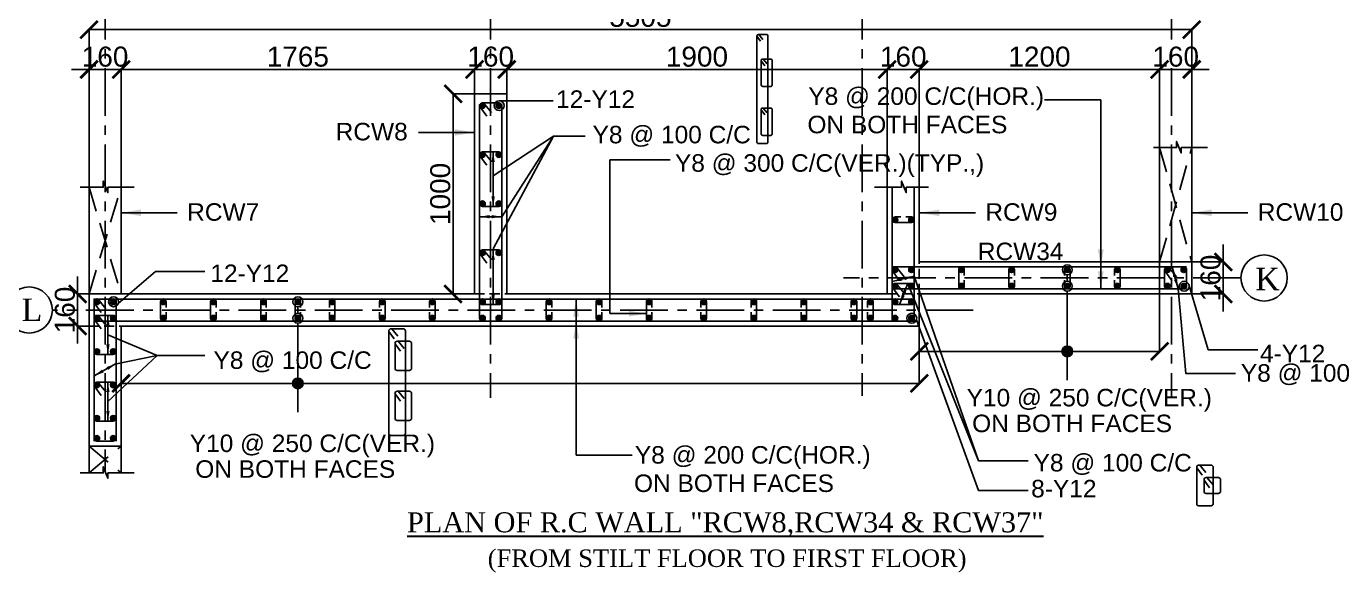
# Model space of a CAD drawing. Header units: inches. Extents: x 200139 to 352388, y -289304 to -188971.
# Drawn here: x 254036 to 280362, y -268384 to -257466 of the extents above; entities that cross this region are included whole.
import ezdxf
from ezdxf.enums import TextEntityAlignment as Align

# ---------------------------------------------------------------- set-up
doc = ezdxf.new("R2010")
doc.units = ezdxf.units.IN
doc.header["$MEASUREMENT"] = 0
doc.linetypes.add('CENTER', pattern=[50.8, 31.75, -6.35, 6.35, -6.35])
doc.linetypes.add('Hidden', pattern=[3, 2, -1])
for name, color, linetype in [('1', 8, 'Continuous'), ('160 WALL OPEING', 1, 'Continuous'), ('5', 2, 'Continuous'), ('ARROW', 5, 'Continuous'), ('DIM', 251, 'Continuous'), ('DOP IN SHEAR WALL', 5, 'Continuous'), ('GIRD CIR', 1, 'Continuous'), ('GIRD TEXT', 4, 'Continuous'), ('GRID', 8, 'CENTER'), ('LINKS', 3, 'Continuous'), ('OPENING', 1, 'Continuous'), ('SHEAR WALL', 6, 'Continuous'), ('SHEAR WALL NAME', 3, 'Continuous'), ('STRRIUPS', 6, 'Continuous'), ('Ttxt', 3, 'Continuous')]:
    doc.layers.add(name, color=color, linetype=linetype)
doc.layers.add('Tex', color=3, linetype='Continuous', lineweight=13)
doc.layers.add('text', color=4, linetype='Continuous', lineweight=30)
doc.styles.add('Arial', font='arial.ttf', dxfattribs={"height": 400})
doc.styles.add('T200', font='sanss___.ttf', dxfattribs={"height": 250})
doc.styles.add('T300', font='sanss___.ttf', dxfattribs={"height": 350})
doc.styles.add('T400', font='romantic.ttf')
doc.dimstyles.new('SCALE-25', dxfattribs={"dimtxt": 400, "dimasz": 350, "dimexe": 0, "dimexo": 0, "dimgap": 50, "dimtad": 1, "dimdec": 0, "dimlfac": 0.25, "dimzin": 0, "dimdsep": 46, "dimtxsty": 'Arial', "dimblk": 'ARCHTICK', "dimcen": 0, "dimclrd": 5, "dimclre": 8, "dimclrt": 1, "dimadec": 0, "dimazin": 0, "dimtfac": 1, "dimtdec": 0, "dimtix": 1, "dimtmove": 2, "dimatfit": 3, "dimfxl": 0, "dimtolj": 1, "dimtzin": 0, "dimlwd": -1, "dimarcsym": 0})
doc.dimstyles.new('T200', dxfattribs={"dimtxt": 300, "dimasz": 150, "dimexe": 0, "dimexo": 0, "dimgap": 5, "dimtad": 1, "dimdec": 0, "dimrnd": 5, "dimzin": 0, "dimdsep": 46, "dimtxsty": 'T200', "dimblk": 'ARCHTICK', "dimcen": 300, "dimclrd": 5, "dimclre": 252, "dimclrt": 1, "dimadec": 0, "dimazin": 0, "dimtfac": 50, "dimtdec": 0, "dimtofl": 0, "dimtmove": 2, "dimatfit": 3, "dimfxl": 1, "dimtolj": 1, "dimtzin": 0, "dimarcsym": 2})

# ---------------------------------------------------------------- blocks, each defined once
blk = doc.blocks.new('R1')
at = {"layer": '5'}
h = blk.add_hatch(color=256, dxfattribs=at)
edge = h.paths.add_edge_path()
edge.add_arc((0, 0), 69.6, 0, 360)
at = {"layer": '5', "color": 6}
blk.add_circle((0, 0), 69.6, dxfattribs=at)
blk = doc.blocks.new('A$C2AA016E5')
at = {"layer": 'STRRIUPS', "ltscale": 0.2}
for p, q in [((0, 0), (158, -194)), ((-81, -72), (61, -268)), ((168, -329), (324, -520)), ((85, -399), (227, -595)), ((85, -1734), (227, -1930)), ((166, -1662), (324, -1856))]:
    blk.add_line(p, q, dxfattribs=at)
for points in [[(-26, -2840), (304, -2840, 0.414214), (359, -2785), (359, -55, 0.414214), (304, 0), (-26, 0, 0.414214), (-81, -55), (-81, -2785, 0.414214)], [(140, -329), (470, -329, -0.414214), (525, -384), (525, -1052, -0.414214), (470, -1107), (140, -1107, -0.414214), (85, -1052), (85, -384, -0.414214)], [(140, -1662), (470, -1662, -0.414214), (525, -1717), (525, -2385, -0.414214), (470, -2440), (140, -2440, -0.414214), (85, -2385), (85, -1717, -0.414214)]]:
    blk.add_lwpolyline(points, format="xyb", close=True, dxfattribs=at)
blk = doc.blocks.new('_ARCHTICK')
at = {"color": 0, "linetype": 'ByBlock', "const_width": 0.15}
blk.add_lwpolyline([(-0.5, -0.5), (0.5, 0.5)], dxfattribs=at)
blk = doc.blocks.new('A$C76835DB5')
at = {"layer": 'STRRIUPS', "ltscale": 0.2}
for p, q in [((0, 0, 0), (158, -194, 0)), ((-81, -72, 0), (61, -268, 0)), ((193, -329, 0), (354, -525, 0)), ((114, -402, 0), (257, -600, 0))]:
    blk.add_line(p, q, dxfattribs=at)
for points in [[(-26, -1080), (304, -1080, 0.414214), (359, -1025), (359, -55, 0.414214), (304, 0), (-26, 0, 0.414214), (-81, -55), (-81, -1025, 0.414214)], [(169, -751), (499, -751, 0.414214), (554, -696), (554, -384, 0.414214), (499, -329), (169, -329, 0.414214), (114, -384), (114, -696, 0.414214)]]:
    blk.add_lwpolyline(points, format="xyb", close=True, dxfattribs=at)
blk = doc.blocks.new('*D142')
at = {"layer": 'Defpoints', "color": 0}
for p in [(277307, -262175, 15), (277307, -262815, 15), (277938, -262815)]:
    blk.add_point(p, dxfattribs=at)
at = {"layer": 'DIM', "color": 5}
for p, q in [((277938, -262175), (277938, -261825)), ((277938, -262175), (277938, -262815)), ((277938, -262815), (277938, -263165))]:
    blk.add_line(p, q, dxfattribs=at)
at = {"layer": 'DIM', "color": 8, "lineweight": -2}
for p, q in [((277307, -262175), (277938, -262175)), ((277307, -262815), (277938, -262815))]:
    blk.add_line(p, q, dxfattribs=at)
at = {"layer": 'DIM', "color": 5, "xscale": 350, "yscale": 350, "zscale": 350}
for p, rotation in [((277938, -262175), 270), ((277938, -262815), 90)]:
    blk.add_blockref('_ARCHTICK', p, dxfattribs=dict(at, rotation=rotation))
at = {"layer": 'DIM', "color": 1, "insert": (277684, -262495), "char_height": 400, "attachment_point": 5, "rotation": 90, "style": 'Arial'}
blk.add_mtext('\\A1;160', dxfattribs=at)
blk = doc.blocks.new('ARCHTICK')
at = {"color": 0, "const_width": 0.15}
blk.add_lwpolyline([(-0.5, -0.5), (0.5, 0.5)], dxfattribs=at)
blk = doc.blocks.new('*D143')
at = {"layer": 'Defpoints', "color": 0}
for p in [(255060, -262815), (255287, -262815, 15), (255287, -263455, 15)]:
    blk.add_point(p, dxfattribs=at)
at = {"layer": 'DIM', "color": 5}
for p, q in [((255060, -262815), (255060, -262465)), ((255060, -263455), (255060, -262815)), ((255060, -263455), (255060, -263805))]:
    blk.add_line(p, q, dxfattribs=at)
at = {"layer": 'DIM', "color": 8, "lineweight": -2}
for p, q in [((255287, -262815), (255060, -262815)), ((255287, -263455), (255060, -263455))]:
    blk.add_line(p, q, dxfattribs=at)
at = {"layer": 'DIM', "color": 5, "xscale": 350, "yscale": 350, "zscale": 350}
for p, rotation in [((255060, -262815), 270), ((255060, -263455), 90)]:
    blk.add_blockref('_ARCHTICK', p, dxfattribs=dict(at, rotation=rotation))
at = {"layer": 'DIM', "color": 1, "insert": (254806, -263135), "char_height": 400, "attachment_point": 5, "rotation": 90, "style": 'Arial'}
blk.add_mtext('\\A1;160', dxfattribs=at)
blk = doc.blocks.new('*D144')
at = {"layer": 'Defpoints', "color": 0}
for p in [(255927, -258328), (255287, -260682, 15), (255927, -260682, 15)]:
    blk.add_point(p, dxfattribs=at)
at = {"layer": 'DIM', "color": 5}
for p, q in [((255287, -258328), (254937, -258328)), ((255287, -258328), (255927, -258328)), ((255927, -258328), (256277, -258328))]:
    blk.add_line(p, q, dxfattribs=at)
at = {"layer": 'DIM', "color": 8, "lineweight": -2}
for p, q in [((255287, -260682), (255287, -258328)), ((255927, -260682), (255927, -258328))]:
    blk.add_line(p, q, dxfattribs=at)
at = {"layer": 'DIM', "color": 5, "xscale": 350, "yscale": 350, "zscale": 350}
blk.add_blockref('_ARCHTICK', (255287, -258328), dxfattribs=at)
at = {"layer": 'DIM', "color": 5, "xscale": 350, "yscale": 350, "zscale": 350, "rotation": 180}
blk.add_blockref('_ARCHTICK', (255927, -258328), dxfattribs=at)
at = {"layer": 'DIM', "color": 1, "insert": (255607, -258074), "char_height": 400, "attachment_point": 5, "style": 'Arial'}
blk.add_mtext('\\A1;160', dxfattribs=at)
blk = doc.blocks.new('*D145')
at = {"layer": 'Defpoints', "color": 0}
for p in [(262988, -258328), (262988, -258815, 15), (255927, -260682, 15)]:
    blk.add_point(p, dxfattribs=at)
at = {"layer": 'DIM', "color": 8, "lineweight": -2}
for p, q in [((255927, -260682), (255927, -258328)), ((262988, -258815), (262988, -258328))]:
    blk.add_line(p, q, dxfattribs=at)
at = {"layer": 'DIM', "color": 5}
blk.add_line((255927, -258328), (262988, -258328), dxfattribs=at)
at = {"layer": 'DIM', "color": 5, "xscale": 350, "yscale": 350, "zscale": 350, "rotation": 180}
blk.add_blockref('_ARCHTICK', (255927, -258328), dxfattribs=at)
at = {"layer": 'DIM', "color": 5, "xscale": 350, "yscale": 350, "zscale": 350}
blk.add_blockref('_ARCHTICK', (262988, -258328), dxfattribs=at)
at = {"layer": 'DIM', "color": 1, "insert": (259457, -258074), "char_height": 400, "attachment_point": 5, "style": 'Arial'}
blk.add_mtext('\\A1;1765', dxfattribs=at)
blk = doc.blocks.new('*D146')
at = {"layer": 'Defpoints', "color": 0}
for p in [(263628, -258328), (262988, -258815, 15), (263628, -258815, 15)]:
    blk.add_point(p, dxfattribs=at)
at = {"layer": 'DIM', "color": 5}
for p, q in [((262988, -258328), (262638, -258328)), ((262988, -258328), (263628, -258328)), ((263628, -258328), (263978, -258328))]:
    blk.add_line(p, q, dxfattribs=at)
at = {"layer": 'DIM', "color": 8, "lineweight": -2}
for p, q in [((262988, -258815), (262988, -258328)), ((263628, -258815), (263628, -258328))]:
    blk.add_line(p, q, dxfattribs=at)
at = {"layer": 'DIM', "color": 5, "xscale": 350, "yscale": 350, "zscale": 350}
blk.add_blockref('_ARCHTICK', (262988, -258328), dxfattribs=at)
at = {"layer": 'DIM', "color": 5, "xscale": 350, "yscale": 350, "zscale": 350, "rotation": 180}
blk.add_blockref('_ARCHTICK', (263628, -258328), dxfattribs=at)
at = {"layer": 'DIM', "color": 1, "insert": (263308, -258074), "char_height": 400, "attachment_point": 5, "style": 'Arial'}
blk.add_mtext('\\A1;160', dxfattribs=at)
blk = doc.blocks.new('*D147')
at = {"layer": 'Defpoints', "color": 0}
for p in [(271227, -258328), (263628, -258815, 15), (271227, -260682, 15)]:
    blk.add_point(p, dxfattribs=at)
at = {"layer": 'DIM', "color": 8, "lineweight": -2}
for p, q in [((263628, -258815), (263628, -258328)), ((271227, -260682), (271227, -258328))]:
    blk.add_line(p, q, dxfattribs=at)
at = {"layer": 'DIM', "color": 5}
blk.add_line((263628, -258328), (271227, -258328), dxfattribs=at)
at = {"layer": 'DIM', "color": 5, "xscale": 350, "yscale": 350, "zscale": 350, "rotation": 180}
blk.add_blockref('_ARCHTICK', (263628, -258328), dxfattribs=at)
at = {"layer": 'DIM', "color": 5, "xscale": 350, "yscale": 350, "zscale": 350}
blk.add_blockref('_ARCHTICK', (271227, -258328), dxfattribs=at)
at = {"layer": 'DIM', "color": 1, "insert": (267427, -258074), "char_height": 400, "attachment_point": 5, "style": 'Arial'}
blk.add_mtext('\\A1;1900', dxfattribs=at)
blk = doc.blocks.new('*D148')
at = {"layer": 'Defpoints', "color": 0}
for p in [(271867, -258328), (271227, -260682, 15), (271867, -260682, 15)]:
    blk.add_point(p, dxfattribs=at)
at = {"layer": 'DIM', "color": 5}
for p, q in [((271227, -258328), (270877, -258328)), ((271227, -258328), (271867, -258328)), ((271867, -258328), (272217, -258328))]:
    blk.add_line(p, q, dxfattribs=at)
at = {"layer": 'DIM', "color": 8, "lineweight": -2}
for p, q in [((271227, -260682), (271227, -258328)), ((271867, -260682), (271867, -258328))]:
    blk.add_line(p, q, dxfattribs=at)
at = {"layer": 'DIM', "color": 5, "xscale": 350, "yscale": 350, "zscale": 350}
blk.add_blockref('_ARCHTICK', (271227, -258328), dxfattribs=at)
at = {"layer": 'DIM', "color": 5, "xscale": 350, "yscale": 350, "zscale": 350, "rotation": 180}
blk.add_blockref('_ARCHTICK', (271867, -258328), dxfattribs=at)
at = {"layer": 'DIM', "color": 1, "insert": (271547, -258074), "char_height": 400, "attachment_point": 5, "style": 'Arial'}
blk.add_mtext('\\A1;160', dxfattribs=at)
blk = doc.blocks.new('*D149')
at = {"layer": 'Defpoints', "color": 0}
for p in [(276667, -258328), (276667, -259890, 15), (271867, -260682, 15)]:
    blk.add_point(p, dxfattribs=at)
at = {"layer": 'DIM', "color": 8, "lineweight": -2}
for p, q in [((271867, -260682), (271867, -258328)), ((276667, -259890), (276667, -258328))]:
    blk.add_line(p, q, dxfattribs=at)
at = {"layer": 'DIM', "color": 5}
blk.add_line((271867, -258328), (276667, -258328), dxfattribs=at)
at = {"layer": 'DIM', "color": 5, "xscale": 350, "yscale": 350, "zscale": 350, "rotation": 180}
blk.add_blockref('_ARCHTICK', (271867, -258328), dxfattribs=at)
at = {"layer": 'DIM', "color": 5, "xscale": 350, "yscale": 350, "zscale": 350}
blk.add_blockref('_ARCHTICK', (276667, -258328), dxfattribs=at)
at = {"layer": 'DIM', "color": 1, "insert": (274267, -258074), "char_height": 400, "attachment_point": 5, "style": 'Arial'}
blk.add_mtext('\\A1;1200', dxfattribs=at)
blk = doc.blocks.new('*D150')
at = {"layer": 'Defpoints', "color": 0}
for p in [(277307, -258328), (276667, -259890, 15), (277307, -259890, 15)]:
    blk.add_point(p, dxfattribs=at)
at = {"layer": 'DIM', "color": 5}
for p, q in [((276667, -258328), (276317, -258328)), ((276667, -258328), (277307, -258328)), ((277307, -258328), (277657, -258328))]:
    blk.add_line(p, q, dxfattribs=at)
at = {"layer": 'DIM', "color": 8, "lineweight": -2}
for p, q in [((276667, -259890), (276667, -258328)), ((277307, -259890), (277307, -258328))]:
    blk.add_line(p, q, dxfattribs=at)
at = {"layer": 'DIM', "color": 5, "xscale": 350, "yscale": 350, "zscale": 350}
blk.add_blockref('_ARCHTICK', (276667, -258328), dxfattribs=at)
at = {"layer": 'DIM', "color": 5, "xscale": 350, "yscale": 350, "zscale": 350, "rotation": 180}
blk.add_blockref('_ARCHTICK', (277307, -258328), dxfattribs=at)
at = {"layer": 'DIM', "color": 1, "insert": (276987, -258074), "char_height": 400, "attachment_point": 5, "style": 'Arial'}
blk.add_mtext('\\A1;160', dxfattribs=at)
blk = doc.blocks.new('*D151')
at = {"layer": 'Defpoints', "color": 0}
for p in [(277307, -257532), (277307, -259890), (255287, -260682)]:
    blk.add_point(p, dxfattribs=at)
at = {"layer": 'DIM', "color": 8, "lineweight": -2}
for p, q in [((255287, -260682), (255287, -257532)), ((277307, -259890), (277307, -257532))]:
    blk.add_line(p, q, dxfattribs=at)
at = {"layer": 'DIM', "color": 5}
blk.add_line((255287, -257532), (277307, -257532), dxfattribs=at)
at = {"layer": 'DIM', "color": 5, "xscale": 350, "yscale": 350, "zscale": 350, "rotation": 180}
blk.add_blockref('_ARCHTICK', (255287, -257532), dxfattribs=at)
at = {"layer": 'DIM', "color": 5, "xscale": 350, "yscale": 350, "zscale": 350}
blk.add_blockref('_ARCHTICK', (277307, -257532), dxfattribs=at)
at = {"layer": 'DIM', "color": 1, "insert": (266297, -257278), "char_height": 400, "attachment_point": 5, "style": 'Arial'}
blk.add_mtext('\\A1;5505', dxfattribs=at)
blk = doc.blocks.new('*D152')
at = {"layer": 'Defpoints', "color": 0}
for p in [(255927, -263455, 1), (271867, -263455, 1), (255927, -264602)]:
    blk.add_point(p, dxfattribs=at)
at = {"layer": 'DIM', "color": 8, "lineweight": -2}
for p, q in [((255927, -263455), (255927, -264602)), ((271867, -263455), (271867, -264602))]:
    blk.add_line(p, q, dxfattribs=at)
at = {"layer": 'DIM', "color": 5}
blk.add_line((271867, -264602), (255927, -264602), dxfattribs=at)
at = {"layer": 'DIM', "color": 5, "xscale": 350, "yscale": 350, "zscale": 350, "rotation": 180}
blk.add_blockref('_ARCHTICK', (255927, -264602), dxfattribs=at)
at = {"layer": 'DIM', "color": 5, "xscale": 350, "yscale": 350, "zscale": 350}
blk.add_blockref('_ARCHTICK', (271867, -264602), dxfattribs=at)
blk = doc.blocks.new('*D153')
at = {"layer": 'Defpoints', "color": 0}
for p in [(276667, -262175, 1), (271867, -262815, 1), (271867, -263962)]:
    blk.add_point(p, dxfattribs=at)
at = {"layer": 'DIM', "color": 8, "lineweight": -2}
for p, q in [((276667, -262175), (276667, -263962)), ((271867, -262815), (271867, -263962))]:
    blk.add_line(p, q, dxfattribs=at)
at = {"layer": 'DIM', "color": 5}
blk.add_line((276667, -263962), (271867, -263962), dxfattribs=at)
at = {"layer": 'DIM', "color": 5, "xscale": 350, "yscale": 350, "zscale": 350, "rotation": 180}
blk.add_blockref('_ARCHTICK', (271867, -263962), dxfattribs=at)
at = {"layer": 'DIM', "color": 5, "xscale": 350, "yscale": 350, "zscale": 350}
blk.add_blockref('_ARCHTICK', (276667, -263962), dxfattribs=at)
blk = doc.blocks.new('*D154')
at = {"layer": 'Defpoints', "color": 0}
for p in [(262557, -258815), (262988, -258815, 15), (262988, -262815, 15)]:
    blk.add_point(p, dxfattribs=at)
at = {"layer": 'DIM', "color": 8, "lineweight": -2}
for p, q in [((262988, -258815), (262557, -258815)), ((262988, -262815), (262557, -262815))]:
    blk.add_line(p, q, dxfattribs=at)
at = {"layer": 'DIM', "color": 5}
blk.add_line((262557, -262815), (262557, -258815), dxfattribs=at)
at = {"layer": 'DIM', "color": 5, "xscale": 350, "yscale": 350, "zscale": 350}
for p, rotation in [((262557, -258815), 90), ((262557, -262815), 270)]:
    blk.add_blockref('_ARCHTICK', p, dxfattribs=dict(at, rotation=rotation))
at = {"layer": 'DIM', "color": 1, "insert": (262303, -260815), "char_height": 400, "attachment_point": 5, "rotation": 90, "style": 'Arial'}
blk.add_mtext('\\A1;1000', dxfattribs=at)
blk = doc.blocks.new('A$C5954416E')
at = {"layer": 'STRRIUPS', "ltscale": 0.2}
for p, q in [((26, 0), (184, -194)), ((-55, -72), (87, -268)), ((115, -1052), (256, -1248)), ((195, -980), (354, -1174)), ((115, -3010), (256, -3207)), ((197, -2940), (354, -3132))]:
    blk.add_line(p, q, dxfattribs=at)
for points in [[(0, 0), (330, 0, -0.414214), (385, -55), (385, -4305, -0.414214), (330, -4360), (0, -4360, -0.414214), (-55, -4305), (-55, -55, -0.414214)], [(170, -2071), (500, -2071, 0.414214), (555, -2016), (555, -1035, 0.414214), (500, -980), (170, -980, 0.414214), (115, -1035), (115, -2016, 0.414214)], [(170, -2940), (500, -2940, -0.414214), (555, -2995), (555, -3976, -0.414214), (500, -4031), (170, -4031, -0.414214), (115, -3976), (115, -2995, -0.414214)]]:
    blk.add_lwpolyline(points, format="xyb", close=True, dxfattribs=at)

msp = doc.modelspace()

# ---------------------------------------------------------------- hatches: boundary and pattern name
at = {"layer": 'ARROW'}
h = msp.add_hatch(color=256, dxfattribs=at)
edge = h.paths.add_edge_path()
edge.add_arc((274822.6, -263962.2), 106, 0, 360)
h = msp.add_hatch(color=256, dxfattribs=at)
edge = h.paths.add_edge_path()
edge.add_arc((259457.3, -264602.2), 106, 0, 360)

# ---------------------------------------------------------------- linework, layer by layer
at = {"layer": '1', "linetype": 'Hidden', "ltscale": 100}
for p, q in [((271866.9, -262815.2, 14.7), (271866.9, -262175.2, 14.7)), ((262987.7, -262815.2, 14.7), (263627.7, -262815.2, 14.7)), ((271226.9, -262815.2, 14.7), (271866.9, -262815.2, 14.7)), ((255286.9, -263455.2, 14.7), (255926.9, -263455.2, 14.7))]:
    msp.add_line(p, q, dxfattribs=at)
at = {"layer": '1', "elevation": 44.2}
for points in [[(276542.4, -259890.5), (277004.9, -259890.5), (277004.9, -259766.1), (277098.5, -259996.1), (277098.5, -259890.5), (277624.2, -259890.5)], [(255109.7, -260682), (255572.2, -260682), (255572.2, -260557.6), (255665.8, -260787.6), (255665.8, -260682), (256191.5, -260682)], [(270969.7, -260682), (271512.2, -260682), (271512.2, -260557.6), (271605.8, -260787.6), (271605.8, -260682), (272051.5, -260682)], [(255109.7, -266391.5), (255572.2, -266391.5), (255572.2, -266267.1), (255665.8, -266497.1), (255665.8, -266391.5), (256191.5, -266391.5)]]:
    msp.add_lwpolyline(points, dxfattribs=at)
at = {"layer": '160 WALL OPEING', "linetype": 'Hidden', "ltscale": 250}
for p, q in [((276666.9, -262175.2, 13.8), (277306.9, -259890.5)), ((276666.9, -259890.5), (277306.9, -262175.2, 14.7)), ((255286.9, -262815.2, 14.7), (255928.6, -260682, 44.2)), ((255286.9, -260682), (255926.9, -262815.2, 14.7)), ((255286.9, -266391.5, 14.7), (255926.9, -265855.2, 14.7)), ((255286.9, -265855.2, 14.7), (255926.9, -266391.5, 14.7))]:
    msp.add_line(p, q, dxfattribs=at)
at = {"layer": '5'}
for points, elevation in [([(271766.9, -260682), (271766.9, -263355.2), (271326.9, -263355.2), (271326.9, -260682)], 29.5), ([(277206.9, -262275.2), (271326.9, -262275.2), (271326.9, -262715.2), (277206.9, -262715.2)], 29.5), ([(271766.9, -262915.2), (255386.9, -262915.2), (255386.9, -263355.2), (271766.9, -263355.2)], 14.7), ([(255386.9, -262915.2), (255386.9, -265755.2)], 14.7), ([(255826.9, -265755.2), (255826.9, -262915.2)], 14.7)]:
    msp.add_lwpolyline(points, dxfattribs=dict(at, elevation=elevation))
at = {"layer": 'ARROW'}
for p, q in [((263477.7, -258952.3, 14.8), (264554.1, -258952.3, 14.8)), ((274822.6, -262430, 14.8), (274822.6, -262561, 14.8)), ((274822.6, -262758, 14.8), (274822.6, -264538, 14.8)), ((259457.3, -263070, 14.8), (259457.3, -263201, 14.8)), ((259457.3, -263398, 14.8), (259457.3, -265178, 14.8)), ((255664.7, -263632.8, 14.7), (256647.3, -264043.1, 14.8)), ((255664.7, -264966.1, 14.7), (256647.3, -264043.1, 14.8))]:
    msp.add_line(p, q, dxfattribs=at)
at = {"layer": 'ARROW', "linetype": 'Continuous'}
msp.add_line((265690, -260135.8, 132.6), (266891.8, -260135.8, 132.6), dxfattribs=at)
at = {"layer": 'ARROW'}
for points, elevation in [([(263357.1, -260454.2), (264563.1, -259660.5)], 14.7), ([(263357.1, -261915.2), (264563.1, -259660.5)], 14.7), ([(263527.7, -261270.3), (264563.1, -259660.5), (265192.6, -259660.5)], 14.7), ([(255869.2, -263005.1), (256612.5, -262367.4), (257602.7, -262367.4)], 14.8), ([(271766.9, -262456.7), (273053, -266147.6)], 29.5), ([(271636.6, -262603.8), (273053, -266147.6), (274043.2, -266147.6)], 29.5), ([(277039.1, -262715.2), (277191.5, -264406.5), (278181.7, -264406.5)], 14.8), ([(277249.2, -262625.3), (277637.6, -263930.2), (278627.8, -263930.2)], 14.8), ([(271809.4, -263333.7), (273053.2, -266744.3), (274043.4, -266744.3)], 29.5), ([(255804, -264219.3), (256647.3, -264043.1), (257602, -264043.1)], 14.8)]:
    msp.add_lwpolyline(points, dxfattribs=dict(at, elevation=elevation))
for centre, radius in [((263477.7, -259050.8, 14.8), 98.5), ((274822.6, -262331.5, 14.8), 98.5), ((274822.6, -262659.5, 14.8), 98.5), ((277156.9, -262659.5, 14.8), 98.5), ((255776.9, -262970.8, 14.8), 98.5), ((259457.3, -262971.5, 14.8), 98.5), ((259457.3, -263299.5, 14.8), 98.5), ((271717, -263299.5, 29.5), 98.5), ((274822.6, -263962.2, 28.3), 106), ((259457.3, -264602.2, 28.3), 106)]:
    msp.add_circle(centre, radius, dxfattribs=at)
at = {"layer": 'DOP IN SHEAR WALL'}
msp.add_line((277306.9, -262175.2, 14.7), (277306.9, -262175.2, 14.7), dxfattribs=at)
at = {"layer": 'GIRD CIR'}
for centre in [(278753.3, -262495.2, 14.7), (254093.1, -263135.2, 14.7)]:
    msp.add_circle(centre, 461.7, dxfattribs=at)
at = {"layer": 'GRID', "ltscale": 30}
for p, q in [((255606.9, -256778, 14.7), (255606.9, -266352.2, 14.7)), ((263307.7, -256778, 14.7), (263307.7, -264889.5, 14.7)), ((270726.9, -256778, 14.7), (270726.9, -264850.2, 14.7)), ((276906.9, -256778, 14.7), (276906.9, -264889.5, 14.7)), ((278291.6, -262495.2, 14.7), (270355.6, -262495.2, 14.7)), ((272942.6, -263135.2, 14.7), (254554.9, -263135.2, 14.7))]:
    msp.add_line(p, q, dxfattribs=at)
at = {"layer": 'LINKS'}
for points, elevation in [([(271598.5, -261275.2), (271711.2, -261275.2, -1), (271711.2, -261386.5), (271382.6, -261386.5, -1), (271382.6, -261275.2), (271502.1, -261275.2)], 29.5), ([(272766.9, -262443.5), (272766.9, -262330.8, 1), (272655.5, -262330.8), (272655.5, -262659.5, 1), (272766.9, -262659.5), (272766.9, -262540)], 29.5), ([(273766.9, -262443.5), (273766.9, -262330.8, 1), (273655.5, -262330.8), (273655.5, -262659.5, 1), (273766.9, -262659.5), (273766.9, -262540)], 29.5), ([(274766.9, -262443.5), (274766.9, -262330.8, -1), (274878.3, -262330.8), (274878.3, -262659.5, -1), (274766.9, -262659.5), (274766.9, -262540)], 14.8), ([(275766.9, -262443.5), (275766.9, -262330.8, -1), (275878.3, -262330.8), (275878.3, -262659.5, -1), (275766.9, -262659.5), (275766.9, -262540)], 14.8), ([(256826.9, -263083.5), (256826.9, -262970.8, 1), (256715.5, -262970.8), (256715.5, -263299.5, 1), (256826.9, -263299.5), (256826.9, -263180)], 14.8), ([(257826.9, -263083.5), (257826.9, -262970.8, 1), (257715.5, -262970.8), (257715.5, -263299.5, 1), (257826.9, -263299.5), (257826.9, -263180)], 14.8), ([(258826.9, -263083.5), (258826.9, -262970.8, 1), (258715.5, -262970.8), (258715.5, -263299.5, 1), (258826.9, -263299.5), (258826.9, -263180)], 14.8), ([(259513, -263083.5), (259513, -262970.8, 1), (259401.6, -262970.8), (259401.6, -263299.5, 1), (259513, -263299.5), (259513, -263180)], 14.8), ([(260087.7, -263083.5), (260087.7, -262970.8, -1), (260199.1, -262970.8), (260199.1, -263299.5, -1), (260087.7, -263299.5), (260087.7, -263180)], 14.8), ([(261087.7, -263083.5), (261087.7, -262970.8, -1), (261199.1, -262970.8), (261199.1, -263299.5, -1), (261087.7, -263299.5), (261087.7, -263180)], 14.8), ([(262087.7, -263083.5), (262087.7, -262970.8, -1), (262199.1, -262970.8), (262199.1, -263299.5, -1), (262087.7, -263299.5), (262087.7, -263180)], 14.8), ([(264529.1, -263083.5), (264529.1, -262970.8, 1), (264417.7, -262970.8), (264417.7, -263299.5, 1), (264529.1, -263299.5), (264529.1, -263179.9)], 14.7), ([(265529.1, -263083.5), (265529.1, -262970.8, 1), (265417.7, -262970.8), (265417.7, -263299.5, 1), (265529.1, -263299.5), (265529.1, -263179.9)], 14.7), ([(266529.1, -263083.5), (266529.1, -262970.8, 1), (266417.7, -262970.8), (266417.7, -263299.5, 1), (266529.1, -263299.5), (266529.1, -263179.9)], 14.7), ([(267506.9, -263083.5), (267506.9, -262970.8, -1), (267618.3, -262970.8), (267618.3, -263299.5, -1), (267506.9, -263299.5), (267506.9, -263180)], 29.5), ([(268506.9, -263083.5), (268506.9, -262970.8, -1), (268618.3, -262970.8), (268618.3, -263299.5, -1), (268506.9, -263299.5), (268506.9, -263180)], 29.5), ([(269506.9, -263083.5), (269506.9, -262970.8, -1), (269618.3, -262970.8), (269618.3, -263299.5, -1), (269506.9, -263299.5), (269506.9, -263180)], 29.5), ([(270506.9, -263083.5), (270506.9, -262970.8, -1), (270618.2, -262970.8), (270618.2, -263299.5, -1), (270506.9, -263299.5), (270506.9, -263180)], 29.5), ([(270835.5, -263083.5), (270835.5, -262970.8, -1), (270946.9, -262970.8), (270946.9, -263299.5, -1), (270835.5, -263299.5), (270835.5, -263180)], 29.5)]:
    msp.add_lwpolyline(points, format="xyb", dxfattribs=dict(at, elevation=elevation))
at = {"layer": 'OPENING', "color": 1, "elevation": 14.7}
for points in [[(276666.9, -262175.2), (276666.9, -259890.5)], [(277306.9, -259890.5), (277306.9, -262175.2)], [(255286.9, -262815.2), (255286.9, -260682)], [(255926.9, -260682), (255926.9, -262815.2)], [(255286.9, -266391.5), (255286.9, -265855.2), (255926.9, -265855.2), (255926.9, -266391.5)]]:
    msp.add_lwpolyline(points, dxfattribs=at)
at = {"layer": 'SHEAR WALL', "color": 4, "elevation": 14.7}
for points in [[(262987.7, -262815.2), (262987.7, -258815.2), (263627.7, -258815.2), (263627.7, -262815.2)], [(271226.9, -262815.2), (271226.9, -260682)], [(271866.9, -260682), (271866.9, -262175.2)], [(271866.9, -262815.2), (277306.9, -262815.2), (277306.9, -262175.2)], [(277306.9, -262175.2), (271866.9, -262175.2)], [(255286.9, -263455.2), (255286.9, -262815.2)], [(255286.9, -262815.2), (262987.7, -262815.2)], [(263627.7, -262815.2), (271226.9, -262815.2)], [(271866.9, -262815.2), (271866.9, -263455.2)], [(255286.9, -263455.2), (255286.9, -265855.2), (255926.9, -265855.2), (255926.9, -263455.2)], [(271866.9, -263455.2), (255926.9, -263455.2)]]:
    msp.add_lwpolyline(points, dxfattribs=at)
at = {"layer": 'STRRIUPS', "ltscale": 0.2}
for p, q in [((263193.6, -259026.1, 14.7), (263326.7, -259188.9, 14.7)), ((263104.8, -259090.6, 14.7), (263229.5, -259263.6, 14.7)), ((263104.8, -260070.6, 14.7), (263229.5, -260243.6, 14.7)), ((263193.6, -260006.1, 14.7), (263326.7, -260168.9, 14.7)), ((263104.8, -262028.8, 14.7), (263229.5, -262201.7, 14.7)), ((263193.6, -261964.2, 14.7), (263326.7, -262127, 14.7)), ((271343.9, -262370.6, 29.5), (271468.6, -262543.6, 29.5)), ((271432.7, -262306.1, 29.5), (271565.8, -262468.9, 29.5)), ((276783.9, -262370.6, 14.7), (276908.6, -262543.6, 14.7)), ((276872.7, -262306.1, 14.7), (277005.8, -262468.9, 14.7)), ((271345, -262702.3, 29.5), (271469.7, -262875.2, 29.5)), ((271433.8, -262637.7, 29.5), (271566.9, -262800.5, 29.5)), ((255492.7, -262946.1, 14.7), (255625.8, -263108.9, 14.7)), ((255403.9, -263010.6, 14.7), (255528.6, -263183.6, 14.7)), ((255403.9, -263337.4, 14.7), (255528.6, -263510.3, 14.7)), ((255492.7, -263272.9, 14.7), (255625.8, -263435.6, 14.7)), ((255403.9, -264672.6, 14.7), (255528.6, -264845.5, 14.7)), ((255492.7, -264608, 14.7), (255625.8, -264770.8, 14.7))]:
    msp.add_line(p, q, dxfattribs=at)
for points, elevation in [([(263142.7, -258995.2), (263472.7, -258995.2, -0.4142136), (263527.7, -259050.2), (263527.7, -263300.2, -0.4142136), (263472.7, -263355.2), (263142.7, -263355.2, -0.4142136), (263087.7, -263300.2), (263087.7, -259050.2, -0.4142136)], 14.7), ([(263142.7, -261066.5), (263472.7, -261066.5, 0.4142136), (263527.7, -261011.5), (263527.7, -260030.2, 0.4142136), (263472.7, -259975.2), (263142.7, -259975.2, 0.4142136), (263087.7, -260030.2), (263087.7, -261011.5, 0.4142136)], 14.7), ([(263142.7, -261935.2), (263472.7, -261935.2, -0.4142136), (263527.7, -261990.2), (263527.7, -262971.5, -0.4142136), (263472.7, -263026.5), (263142.7, -263026.5, -0.4142136), (263087.7, -262971.5), (263087.7, -261990.2, -0.4142136)], 14.7), ([(271381.9, -263355.2), (271711.9, -263355.2, 0.4142136), (271766.9, -263300.2), (271766.9, -262330.2, 0.4142136), (271711.9, -262275.2), (271381.9, -262275.2, 0.4142136), (271326.9, -262330.2), (271326.9, -263300.2, 0.4142136)], 29.5), ([(277151.9, -262715.2), (276821.9, -262715.2, -0.4142136), (276766.9, -262660.2), (276766.9, -262330.2, -0.4142136), (276821.9, -262275.2), (277151.9, -262275.2, -0.4142136), (277206.9, -262330.2), (277206.9, -262660.2, -0.4142136)], 14.7), ([(271381.9, -263026.5), (271711.9, -263026.5, 0.4142136), (271766.9, -262971.5), (271766.9, -262658.8, 0.4142136), (271711.9, -262603.8), (271381.9, -262603.8, 0.4142136), (271326.9, -262658.8), (271326.9, -262971.5, 0.4142136)], 29.5), ([(255441.9, -265755.2), (255771.9, -265755.2, 0.4142136), (255826.9, -265700.2), (255826.9, -262970.2, 0.4142136), (255771.9, -262915.2), (255441.9, -262915.2, 0.4142136), (255386.9, -262970.2), (255386.9, -265700.2, 0.4142136)], 14.7), ([(255441.9, -263243.8), (255771.9, -263243.8, -0.4142136), (255826.9, -263298.8), (255826.9, -263966.8, -0.4142136), (255771.9, -264021.8), (255441.9, -264021.8, -0.4142136), (255386.9, -263966.8), (255386.9, -263298.8, -0.4142136)], 14.7), ([(255441.9, -264577.1), (255771.9, -264577.1, -0.4142136), (255826.9, -264632.1), (255826.9, -265300.2, -0.4142136), (255771.9, -265355.2), (255441.9, -265355.2, -0.4142136), (255386.9, -265300.2), (255386.9, -264632.1, -0.4142136)], 14.7)]:
    msp.add_lwpolyline(points, format="xyb", close=True, dxfattribs=dict(at, elevation=elevation))

# ---------------------------------------------------------------- block references
at = {"layer": '5', "yscale": 0.8000000000465661, "zscale": 0.8000000000465661}
for p, xscale, rotation in [((263143.4, -259050.8, 14.7), 0.8000000000465661, 90.00000000000001), ((263472.1, -259050.8, 14.7), -0.8000000000465661, 270), ((263143.4, -260030.8, 14.7), 0.8000000000465661, 90.00000000000001), ((263472.1, -260030.8, 14.7), -0.8000000000465661, 270), ((263143.4, -261010.8, 14.7), 0.8000000000465661, 90.00000000000001), ((263472.1, -261010.8, 14.7), -0.8000000000465661, 270), ((271382.5, -261330.8, 29.5), 0.8000000000465661, 90.00000000000001), ((271711.2, -261330.8, 29.5), -0.8000000000465661, 270), ((263143.4, -261990.8, 14.7), 0.8000000000465661, 90.00000000000001), ((263472.1, -261990.8, 14.7), -0.8000000000465661, 270), ((271382.5, -262330.8, 29.5), 0.8000000000465661, 90.00000000000001), ((271711.2, -262330.8, 29.5), -0.8000000000465661, 270), ((272711.2, -262330.8, 29.5), -0.8000000000465661, 270), ((273711.2, -262330.8, 29.5), -0.8000000000465661, 270), ((274822.6, -262330.8, 14.8), 0.8000000000465661, 90.00000000000001), ((275822.6, -262330.8, 14.8), 0.8000000000465661, 90.00000000000001), ((276822.5, -262330.8, 14.7), 0.8000000000465661, 90.00000000000001), ((277151.2, -262330.8, 14.7), -0.8000000000465661, 270), ((271382.5, -262659.5, 29.5), -0.8000000000465661, 90), ((271711.2, -262659.5, 29.5), 0.8000000000465661, 270), ((272711.2, -262659.5, 29.5), 0.8000000000465661, 270), ((273711.2, -262659.5, 29.5), 0.8000000000465661, 270), ((274822.6, -262659.5, 14.8), -0.8000000000465661, 90), ((275822.6, -262659.5, 14.8), -0.8000000000465661, 90), ((276822.5, -262659.5, 14.7), -0.8000000000465661, 90), ((277151.2, -262659.5, 14.7), 0.8000000000465661, 270), ((255442.5, -262970.8, 14.7), 0.8000000000465661, 90.00000000000001), ((255771.2, -262970.8, 14.7), -0.8000000000465661, 270), ((256771.2, -262970.8, 14.8), -0.8000000000465661, 270), ((257771.2, -262970.8, 14.8), -0.8000000000465661, 270), ((258771.2, -262970.8, 14.8), -0.8000000000465661, 270), ((259457.3, -262970.8, 14.8), -0.8000000000465661, 270), ((260143.4, -262970.8, 14.8), 0.8000000000465661, 90.00000000000001), ((261143.4, -262970.8, 14.8), 0.8000000000465661, 90.00000000000001), ((262143.4, -262970.8, 14.8), 0.8000000000465661, 90.00000000000001), ((263143.4, -262970.8, 14.7), 0.8000000000465661, 90.00000000000001), ((263472.1, -262970.8, 14.7), -0.8000000000465661, 270), ((264473.4, -262970.8, 14.7), -0.8000000000465661, 270), ((265473.4, -262970.8, 14.7), -0.8000000000465661, 270), ((266473.4, -262970.8, 14.7), -0.8000000000465661, 270), ((267562.6, -262970.8, 29.5), 0.8000000000465661, 90.00000000000001), ((268562.6, -262970.8, 29.5), 0.8000000000465661, 90.00000000000001), ((269562.6, -262970.8, 29.5), 0.8000000000465661, 90.00000000000001), ((270562.5, -262970.8, 29.5), 0.8000000000465661, 90.00000000000001), ((270891.2, -262970.8, 29.5), -0.8000000000465661, 270), ((271382.5, -262970.8, 29.5), 0.8000000000465661, 90.00000000000001), ((271711.2, -262970.8, 29.5), -0.8000000000465661, 270), ((255442.5, -263299.5, 14.7), -0.8000000000465661, 90), ((255771.2, -263299.5, 14.7), 0.8000000000465661, 270), ((256771.2, -263299.5, 14.8), 0.8000000000465661, 270), ((257771.2, -263299.5, 14.8), 0.8000000000465661, 270), ((258771.2, -263299.5, 14.8), 0.8000000000465661, 270), ((259457.3, -263299.5, 14.8), 0.8000000000465661, 270), ((260143.4, -263299.5, 14.8), -0.8000000000465661, 90), ((261143.4, -263299.5, 14.8), -0.8000000000465661, 90), ((262143.4, -263299.5, 14.8), -0.8000000000465661, 90), ((263143.4, -263299.5, 14.7), -0.8000000000465661, 90), ((263472.1, -263299.5, 14.7), 0.8000000000465661, 270), ((264473.4, -263299.5, 14.7), 0.8000000000465661, 270), ((265473.4, -263299.5, 14.7), 0.8000000000465661, 270), ((266473.4, -263299.5, 14.7), 0.8000000000465661, 270), ((267562.6, -263299.5, 29.5), -0.8000000000465661, 90), ((268562.6, -263299.5, 29.5), -0.8000000000465661, 90), ((269562.6, -263299.5, 29.5), -0.8000000000465661, 90), ((270562.5, -263299.5, 29.5), -0.8000000000465661, 90), ((270891.2, -263299.5, 29.5), 0.8000000000465661, 270), ((271382.5, -263299.5, 29.5), -0.8000000000465661, 90), ((271711.2, -263299.5, 29.5), 0.8000000000465661, 270), ((255442.5, -263966.1, 14.7), 0.8000000000465661, 90.00000000000001), ((255771.2, -263966.1, 14.7), -0.8000000000465661, 270), ((255442.5, -264632.8, 14.7), 0.8000000000465661, 90.00000000000001), ((255771.2, -264632.8, 14.7), -0.8000000000465661, 270), ((255442.5, -265299.5, 14.7), 0.8000000000465661, 90.00000000000001), ((255771.2, -265299.5, 14.7), -0.8000000000465661, 270), ((255442.5, -265699.5, 14.7), 0.8000000000465661, 90.00000000000001), ((255771.2, -265699.5, 14.7), -0.8000000000465661, 270)]:
    msp.add_blockref('R1', p, dxfattribs=dict(at, xscale=xscale, rotation=rotation))
at = {"layer": 'STRRIUPS', "color": 1}
for name, p, xscale, yscale, zscale in [('A$C5954416E', (268652.9, -257629.5), 0.5, 0.5, 0.5), ('A$C2AA016E5', (261334.8, -263511.4, 14.7), 0.75, 0.75, 0.75), ('A$C76835DB5', (277468, -266236.1), 0.75, 0.75, 0.75)]:
    msp.add_blockref(name, p, dxfattribs=dict(at, xscale=xscale, yscale=yscale, zscale=zscale))

# ---------------------------------------------------------------- texts
at = {"layer": 'GIRD TEXT', "ltscale": 7, "style": 'T400'}
for s, p in [('K', (278575.6, -262740)), ('L', (253939.4, -263356))]:
    msp.add_text(s, height=450, dxfattribs=at).set_placement(p)
at = {"layer": 'SHEAR WALL NAME', "ltscale": 7, "style": 'T300'}
msp.add_text('RCW34', height=350, dxfattribs=at).set_placement((273036.4, -262138.5))
at = {"layer": 'Tex', "style": 'Arial'}
for s, p in [('RCW8', (260212.1, -259745)), ('RCW7', (257246.6, -261351.5)), ('RCW9', (273186.6, -261351.5)), ('RCW10', (278626.6, -261351.5))]:
    msp.add_text(s, height=350, dxfattribs=at).set_placement(p)
at = {"layer": 'text', "color": 4, "style": 'T400'}
msp.add_text('%%UPLAN OF R.C WALL "RCW8,RCW34 & RCW37"', height=400, dxfattribs=at).set_placement((267993.1, -267698), align=Align.BOTTOM_CENTER)
at = {"layer": 'text', "color": 6, "style": 'T400'}
msp.add_text('(FROM STILT FLOOR TO FIRST FLOOR)', height=350, dxfattribs=at).set_placement((268030, -268375.6), align=Align.BOTTOM_CENTER)
at = {"layer": 'Ttxt', "color": 4, "style": 'Arial'}
for s, p in [('12-Y12', (264614.1, -259095.5)), ('Y8 @ 200 C/C(HOR.)', (269651.6, -259036)), ('Y8 @ 100 C/C', (265343.1, -259804)), ('Y8 @ 300 C/C(VER.)(TYP.,)', (266988.7, -260371.9)), ('12-Y12', (257709.9, -262576.5)), ('Y8 @ 100 C/C', (257772.6, -264312.2)), ('4-Y12', (278671.3, -264179.3)), ('Y8 @ 100 C/C', (278288.8, -264567.5)), ('Y10 @ 250 C/C(VER.)', (272812.9, -265061.5)), ('Y10 @ 250 C/C(VER.)', (257298.6, -265974)), ('Y8 @ 200 C/C(HOR.)', (266188.4, -266204.9)), ('Y8 @ 100 C/C', (274150.4, -266362.2)), ('8-Y12', (274101.5, -266879.6))]:
    msp.add_text(s, height=350, dxfattribs=at).set_placement(p)
at = {"layer": 'Ttxt', "color": 6, "style": 'Arial'}
for p in [(269633.4, -259603.2), (272922.7, -265576.2), (257408.4, -266488.7), (266170.3, -266772.1)]:
    msp.add_text('ON BOTH FACES', height=350, dxfattribs=at).set_placement(p)

# ---------------------------------------------------------------- dimensions: what is measured, and where the dimension line sits
at = {"layer": 'DIM', "color": 1}
for base, p1, p2, picture, middle in [((277306.9, -257532.5), (255286.9, -260682), (277306.9, -259890.5), '*D151', (266296.9, -257278.3)), ((255926.9, -258328), (255286.9, -260682, 14.7), (255926.9, -260682, 14.7), '*D144', (255606.9, -258073.8)), ((262987.7, -258328), (255926.9, -260682, 14.7), (262987.7, -258815.2, 14.7), '*D145', (259457.3, -258073.8)), ((263627.7, -258328), (262987.7, -258815.2, 14.7), (263627.7, -258815.2, 14.7), '*D146', (263307.7, -258073.8)), ((271226.9, -258328), (263627.7, -258815.2, 14.7), (271226.9, -260682, 14.7), '*D147', (267427.3, -258073.8)), ((271866.9, -258328), (271226.9, -260682, 14.7), (271866.9, -260682, 14.7), '*D148', (271546.9, -258073.8)), ((276666.9, -258328), (271866.9, -260682, 14.7), (276666.9, -259890.5, 14.7), '*D149', (274266.9, -258073.8)), ((277306.9, -258328), (276666.9, -259890.5, 14.7), (277306.9, -259890.5, 14.7), '*D150', (276986.9, -258073.8))]:
    dim = msp.add_linear_dim(base=base, p1=p1, p2=p2, dimstyle='SCALE-25', override={"dimldrblk": 'ARCHTICK'}, dxfattribs=at)
    dim.commit()
    dim.dimension.update_dxf_attribs({"geometry": picture, "text_midpoint": middle})
for base, p1, p2, picture, middle in [((262557.1, -258815.2), (262987.7, -262815.2, 14.7), (262987.7, -258815.2, 14.7), '*D154', (262302.8, -260815.2)), ((277938.1, -262815.2), (277306.9, -262175.2, 14.7), (277306.9, -262815.2, 14.7), '*D142', (277683.8, -262495.2)), ((255059.8, -262815.2), (255286.9, -263455.2, 14.7), (255286.9, -262815.2, 14.7), '*D143', (254805.6, -263135.2))]:
    dim = msp.add_linear_dim(base=base, p1=p1, p2=p2, angle=90, dimstyle='SCALE-25', override={"dimldrblk": 'ARCHTICK'}, dxfattribs=at)
    dim.commit()
    dim.dimension.update_dxf_attribs({"geometry": picture, "text_midpoint": middle})
at = {"layer": 'DIM'}
for base, p1, p2, picture, middle in [((271866.9, -263962.2, 13.8), (276666.9, -262175.2, 14.7), (271866.9, -262815.2, 14.7), '*D153', (274266.9, -263962.2, 13.8)), ((255926.9, -264602.2, 13.8), (271866.9, -263455.2, 14.7), (255926.9, -263455.2, 14.7), '*D152', (263896.9, -264602.2, 13.8))]:
    dim = msp.add_linear_dim(base=base, p1=p1, p2=p2, angle=180, text=' ', dimstyle='SCALE-25', override={"dimldrblk": 'ARCHTICK'}, dxfattribs=at)
    dim.commit()
    dim.dimension.update_dxf_attribs({"geometry": picture, "text_midpoint": middle})

# ---------------------------------------------------------------- leaders
at = {"layer": 'ARROW'}
for points, override in [([(275492.1, -262715.2, 29.5), (275492.1, -258935.5, 29.5), (274370.9, -258935.5, 29.5)], {"dimasz": 350, "dimtad": 0}), ([(275492.1, -262275.2, 29.5), (275492.1, -258935.5, 29.5), (274370.9, -258935.5, 29.5)], {"dimasz": 350, "dimtad": 0}), ([(263357.1, -261066.5, 14.7), (263357.1, -259975.2, 14.7)], {"dimasz": 200, "dimtad": 0}), ([(263357.1, -259975.2, 14.7), (263357.1, -261066.5, 14.7)], {"dimasz": 200, "dimtad": 0}), ([(266417.7, -263207.5, 132.6), (265690, -263207.5, 132.6), (265690, -260135.8, 132.6)], {"dimasz": 350, "dimtad": 0}), ([(263087.7, -261270.3, 14.7), (263527.7, -261270.3, 14.7)], {"dimasz": 200, "dimtad": 0}), ([(263527.7, -261270.3, 14.7), (263087.7, -261270.3, 14.7)], {"dimasz": 200, "dimtad": 0}), ([(263357.1, -263026.5, 14.7), (263357.1, -261935.2, 14.7)], {"dimasz": 200, "dimtad": 0}), ([(263357.1, -261935.2, 14.7), (263357.1, -263026.5, 14.7)], {"dimasz": 200, "dimtad": 0}), ([(271326.9, -262566.6, 29.5), (271766.9, -262456.7, 29.5)], {"dimasz": 200, "dimtad": 0}), ([(271766.9, -262456.7, 29.5), (271326.9, -262566.6, 29.5)], {"dimasz": 200, "dimtad": 0}), ([(276915.4, -262275.2, 14.7), (277039.1, -262715.2, 14.7)], {"dimasz": 200, "dimtad": 0}), ([(277039.1, -262715.2, 14.7), (276915.4, -262275.2, 14.7)], {"dimasz": 200, "dimtad": 0}), ([(271475.4, -263026.5, 29.5), (271636.6, -262603.8, 29.5)], {"dimasz": 200, "dimtad": 0}), ([(271636.6, -262603.8, 29.5), (271475.4, -263026.5, 29.5)], {"dimasz": 200, "dimtad": 0}), ([(265014.7, -262915.2, -44.2), (265014.7, -266039.3, -44.2), (266135.9, -266039.3, -44.2)], {"dimasz": 350, "dimtad": 0}), ([(255664.7, -264021.8, 14.7), (255664.7, -263243.8, 14.7)], {"dimasz": 200, "dimtad": 0}), ([(255664.7, -263243.8, 14.7), (255664.7, -264021.8, 14.7)], {"dimasz": 200, "dimtad": 0}), ([(265014.7, -263355.2, -44.2), (265014.7, -266039.3, -44.2), (266135.9, -266039.3, -44.2)], {"dimasz": 350, "dimtad": 0}), ([(255386.9, -264453.4, 14.7), (255826.9, -264206.4, 14.7)], {"dimasz": 200, "dimtad": 0}), ([(255826.9, -264206.4, 14.7), (255386.9, -264453.4, 14.7)], {"dimasz": 200, "dimtad": 0}), ([(255664.7, -265355.2, 14.7), (255664.7, -264577.1, 14.7)], {"dimasz": 200, "dimtad": 0}), ([(255664.7, -264577.1, 14.7), (255664.7, -265355.2, 14.7)], {"dimasz": 200, "dimtad": 0})]:
    msp.add_leader(points, dimstyle='T200', override=override, dxfattribs=at)
at = {"layer": 'ARROW', "linetype": 'Continuous'}
for points in [[(262987.7, -259586, 44.2), (261867.9, -259586, 44.2)], [(255926.9, -261192.5, 44.2), (257046.7, -261192.5, 44.2)], [(271866.9, -261192.5, 44.2), (272986.7, -261192.5, 44.2)], [(277306.9, -261192.5, 44.2), (278426.7, -261192.5, 44.2)]]:
    msp.add_leader(points, dimstyle='SCALE-25', override={"dimasz": 400}, dxfattribs=at)

doc.saveas('drawing.dxf')
